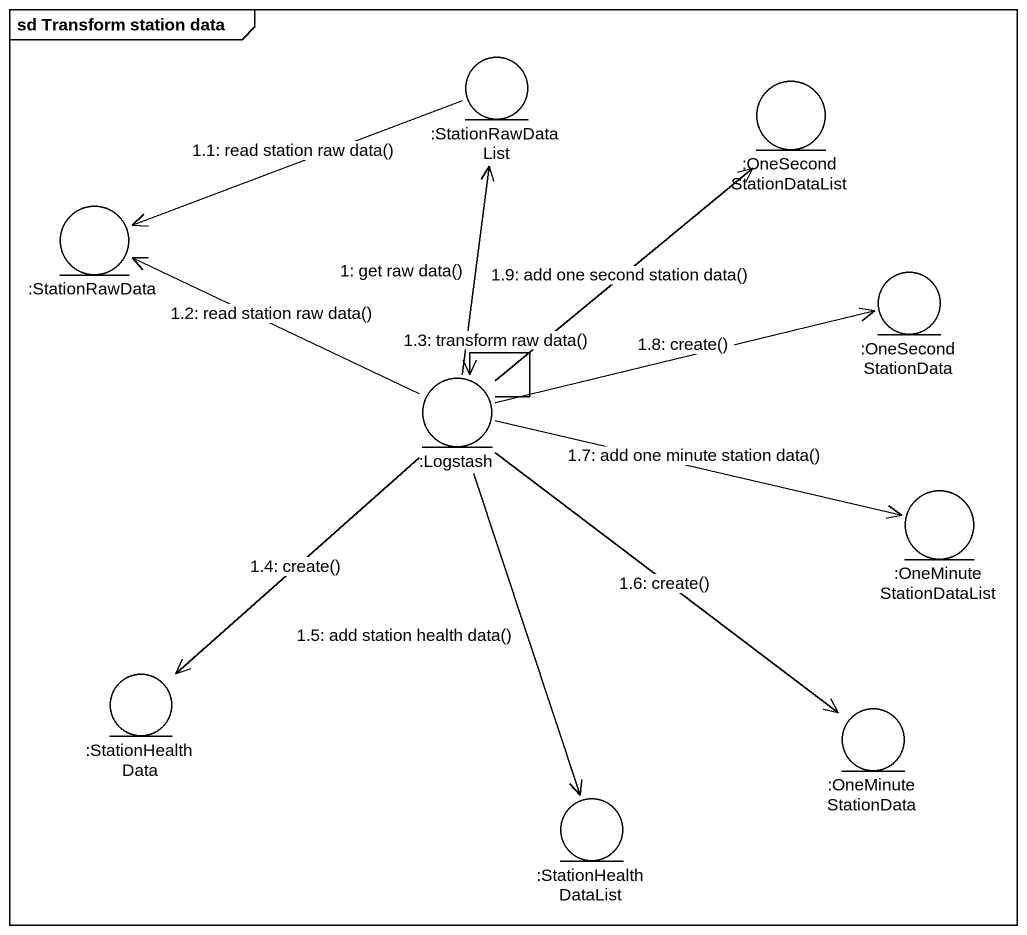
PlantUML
@startuml
mainframe sd Transform station data
entity ":StationRawDataList" as StationRawDataList
entity ":OneSecondStationDataList" as OneSecondStationDataList
entity ":StationRawData" as StationRawData
entity ":OneSecondStationData" as OneSecondStationData
entity ":Logstash" as Logstash
entity ":OneMinuteStationDataList" as OneMinuteStationDataList
entity ":StationHealthData" as StationHealthData
entity ":OneMinuteStationData" as OneMinuteStationData
entity ":StationHealthDataList" as StationHealthDataList
Logstash -up-> StationRawDataList : 1: get raw data()
StationRawDataList -left-> StationRawData : 1.1: read station raw data()
Logstash -left-> StationRawData : 1.2: read station raw data()
Logstash --> Logstash : 1.3: transform raw data()
Logstash --> StationHealthData : 1.4: create()
Logstash --> StationHealthDataList : 1.5: add station health data()
Logstash --> OneMinuteStationData : 1.6: create()
Logstash -right-> OneMinuteStationDataList : 1.7: add one minute station data()
Logstash -right-> OneSecondStationData : 1.8: create()
Logstash -up-> OneSecondStationDataList : 1.9: add one second station data()
@enduml
